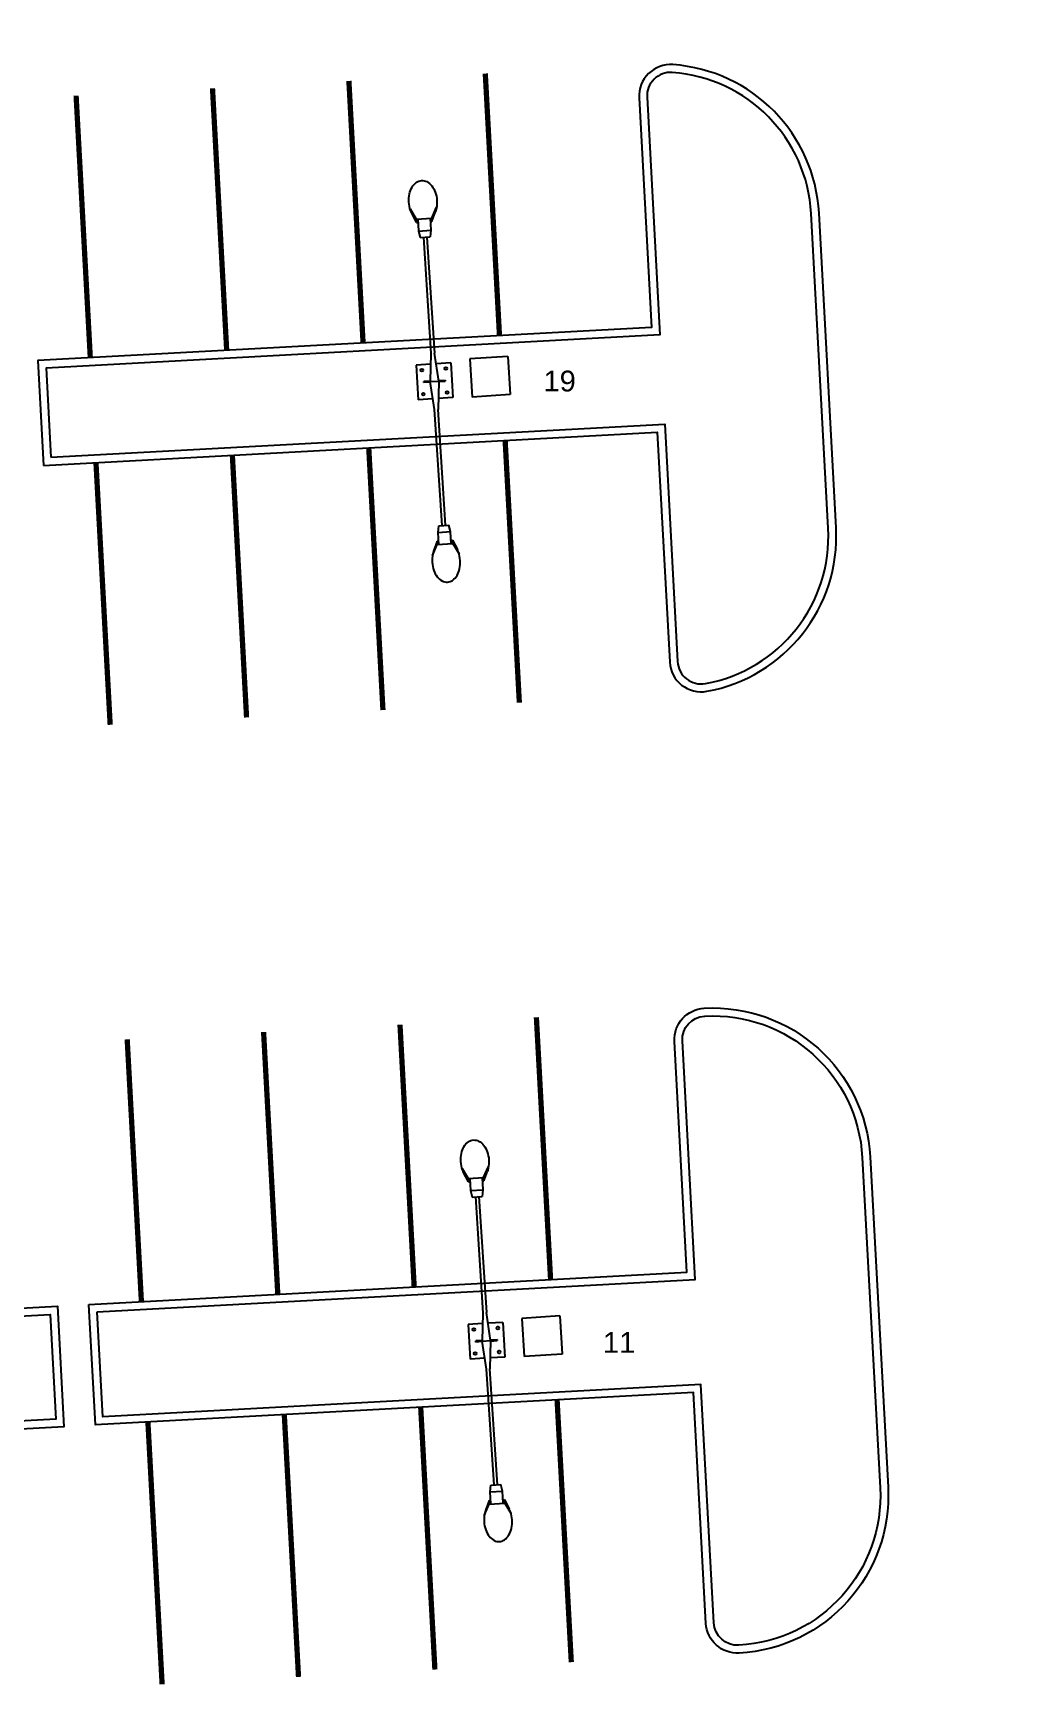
# Model space of a CAD drawing. Header units: millimetres. Extents: x 793 to 3159, y 750 to 2095.
# Drawn here: x 1051.15 to 1069.82, y 1282.38 to 1313.88 of the extents above; entities that cross this region are included whole.
import ezdxf

# ---------------------------------------------------------------- set-up
doc = ezdxf.new("R2010")
doc.units = ezdxf.units.MM
doc.linetypes.add('CONTINUA', pattern=[0])
for name, color, linetype in [('A-CUNETAS', 3, 'Continuous'), ('A-GUARNICIONES', 1, 'Continuous'), ('A-MUROS', 4, 'Continuous'), ('A-PISOS-HATCH', 8, 'Continuous'), ('LUMINARIA', 3, 'Continuous'), ('XR', 1, 'Continuous')]:
    doc.layers.add(name, color=color, linetype=linetype)
doc.styles.get("Standard").update_dxf_attribs({"font": 'arial.ttf'})

# ---------------------------------------------------------------- blocks, each defined once
blk = doc.blocks.new('REG1')
at = {"linetype": 'CONTINUA'}
for p, q in [((117.568, 264.575), (116.908, 264.538)), ((116.908, 264.538), (116.945, 263.878)), ((117.568, 264.575), (117.605, 263.915)), ((117.605, 263.915), (116.945, 263.878))]:
    blk.add_line(p, q, dxfattribs=at)
blk = doc.blocks.new('LUM1')
at = {"linetype": 'CONTINUA'}
for p, q in [((322.422, 492.541), (322.313, 492.741)), ((322.477, 492.505), (322.367, 492.673)), ((322.033, 492.319), (322.259, 492.296)), ((322.259, 492.296), (322.422, 492.541)), ((322.275, 492.321), (322.468, 492.193)), ((322.405, 492.516), (322.598, 492.389)), ((322.422, 492.541), (322.477, 492.505)), ((322.46, 492.48), (322.477, 492.505)), ((322.468, 492.193), (322.598, 492.389)), ((322.598, 492.389), (322.691, 492.301)), ((322.314, 492.259), (322.116, 492.295)), ((322.259, 492.296), (322.314, 492.259)), ((322.314, 492.259), (322.33, 492.284)), ((322.468, 492.193), (322.585, 492.141)), ((322.585, 492.141), (322.691, 492.301)), ((322.62, 492.194), (324.463, 490.97)), ((322.656, 492.249), (324.5, 491.025)), ((324.836, 491.159), (324.682, 490.926)), ((324.836, 491.159), (325.387, 490.793)), ((324.463, 490.97), (324.885, 490.634)), ((324.625, 490.841), (324.471, 490.608)), ((324.973, 490.767), (324.5, 491.025)), ((324.885, 490.634), (324.973, 490.767)), ((324.964, 490.774), (325.032, 490.876)), ((324.973, 490.767), (325.394, 490.431)), ((324.982, 490.761), (325.05, 490.864)), ((325.032, 490.876), (325.05, 490.864)), ((325.387, 490.793), (325.232, 490.561)), ((324.471, 490.608), (325.021, 490.243)), ((324.875, 490.64), (324.807, 490.537)), ((324.826, 490.525), (324.807, 490.537)), ((324.894, 490.628), (324.826, 490.525)), ((325.358, 490.376), (324.885, 490.634)), ((325.176, 490.475), (325.021, 490.243)), ((327.238, 489.208), (325.394, 490.431)), ((327.202, 489.153), (325.358, 490.376)), ((327.167, 489.101), (327.273, 489.26)), ((327.26, 489.013), (327.39, 489.208)), ((327.39, 489.208), (327.273, 489.26)), ((327.582, 489.081), (327.39, 489.208)), ((327.26, 489.013), (327.167, 489.101)), ((327.452, 488.885), (327.26, 489.013)), ((327.381, 488.897), (327.398, 488.922)), ((327.436, 488.86), (327.381, 488.897)), ((327.381, 488.897), (327.491, 488.728)), ((327.436, 488.86), (327.599, 489.106)), ((327.545, 488.661), (327.436, 488.86)), ((327.527, 489.117), (327.544, 489.142)), ((327.599, 489.106), (327.544, 489.142)), ((327.544, 489.142), (327.742, 489.107)), ((327.599, 489.106), (327.825, 489.083))]:
    blk.add_line(p, q, dxfattribs=at)
for points in [[(322.116, 492.295, -0.033777), (322.061, 492.309, -0.068356), (321.918, 492.378, -0.068356), (321.799, 492.483, -0.080525), (321.728, 492.598, -0.107063), (321.705, 492.724, -0.138314), (321.736, 492.82, -0.138314)], [(321.736, 492.82, -0.138314), (321.812, 492.885, -0.107063), (321.937, 492.913, -0.080525), (322.071, 492.893, -0.068356), (322.214, 492.824, -0.068356), (322.333, 492.719, -0.033777), (322.367, 492.673, -0.107063)], [(328.122, 488.582, 0.138314), (328.152, 488.677, 0.107063), (328.13, 488.804, 0.080525), (328.059, 488.919, 0.068356), (327.94, 489.024, 0.068356), (327.797, 489.093, 0.033777), (327.742, 489.107, 0.107063)], [(327.491, 488.728, 0.033777), (327.525, 488.683, 0.068356), (327.644, 488.578, 0.068356), (327.787, 488.509, 0.080525), (327.921, 488.488, 0.107063), (328.046, 488.517, 0.138314), (328.122, 488.582, 0.138314)]]:
    blk.add_lwpolyline(points, format="xyb", dxfattribs=at)
for centre in [(324.865, 491.018), (325.246, 490.765), (324.612, 490.637), (324.993, 490.384)]:
    blk.add_circle(centre, 0.0263, dxfattribs=at)
at = {"linetype": 'CONTINUA', "xscale": 1.099223008363486, "yscale": 1.099223008363486, "zscale": 1.099223008363486, "rotation": 53.22797431436472}
blk.add_blockref('REG1', (480.994, 214.48), dxfattribs=at)

msp = doc.modelspace()

# ---------------------------------------------------------------- linework, layer by layer
at = {"layer": 'A-CUNETAS'}
for points in [[(974.78868, 1290.35187), (971.21453, 1295.00412, -0.60345536), (982.11425, 1318.71869), (1062.42566, 1323.06437, -0.41421356), (1075.89857, 1310.97467)], [(974.90763, 1290.44326), (971.33348, 1295.09551, -0.60345536), (982.12235, 1318.56891), (1062.43377, 1322.91459, -0.41421356), (1075.74879, 1310.96656)]]:
    msp.add_lwpolyline(points, format="xyb", dxfattribs=at)
at = {"layer": 'A-GUARNICIONES', "color": 1}
msp.add_lwpolyline([(1051.35092, 1305.64053), (1063.03383, 1306.2727), (1063.27055, 1301.89792, 0.45141623), (1063.97673, 1301.33997, 0.37796447), (1066.43707, 1304.45392), (1066.11288, 1310.44516, 0.37796447), (1063.3309, 1313.27545, 0.45141623), (1062.68905, 1312.64455), (1062.92577, 1308.26978), (1051.24286, 1307.63761), (1051.35092, 1305.64053)], format="xyb", dxfattribs=at)
for points in [[(1051.4926, 1305.79842), (1063.17551, 1306.43059), (1063.42033, 1301.90603, 0.45141623), (1063.94996, 1301.48756, 0.37796447), (1066.28729, 1304.44582), (1065.9631, 1310.43706, 0.37796447), (1063.32021, 1313.12583, 0.45141623), (1062.83883, 1312.65266), (1063.08365, 1308.1281), (1051.40074, 1307.49594)], [(1052.21542, 1289.66391), (1063.59877, 1290.27986), (1063.36103, 1294.67343, -0.41421356), (1063.92774, 1295.30498), (1063.92774, 1295.30498, -0.41421356), (1067.08545, 1292.47145), (1067.42584, 1286.18066, -0.41421356), (1064.59232, 1283.02294, -0.41421356), (1063.96078, 1283.58965), (1063.72304, 1287.98322), (1052.33969, 1287.36726)], [(1052.37331, 1289.52223), (1063.75665, 1290.13819), (1063.51081, 1294.68154, -0.41421356), (1063.93584, 1295.1552, -0.41421356), (1066.93567, 1292.46335), (1067.27606, 1286.17255, -0.41421356), (1064.58422, 1283.17273, -0.41421356), (1064.11056, 1283.59775), (1063.86472, 1288.14111), (1052.48137, 1287.52515)]]:
    msp.add_lwpolyline(points, format="xyb", close=True, dxfattribs=at)
msp.add_lwpolyline([(1028.8496, 1288.39957), (1051.6163, 1289.63149), (1051.74057, 1287.33485), (1028.97388, 1286.10293), (1028.8496, 1288.39957)], dxfattribs=at)
msp.add_lwpolyline([(1029.11555, 1286.26082), (1029.00749, 1288.2579), (1051.47462, 1289.4736), (1051.58268, 1287.47652)], close=True, dxfattribs=at)
for radius in [11.65, 10.15, 10]:
    msp.add_arc((1063.11727, 1310.28307), radius, 3.097275, 93.097275, dxfattribs=at)
at = {"layer": 'A-MUROS'}
msp.add_lwpolyline([(1075.14966, 1310.93414), (1074.75025, 1310.91253, 0.41421356), (1062.4878, 1321.91605), (989.81507, 1317.9837), (989.79346, 1318.38312), (1062.46619, 1322.31546, -0.41421356)], format="xyb", close=True, dxfattribs=at)
at = {"layer": 'A-PISOS-HATCH', "color": 31, "true_color": 0xfecc66, "const_width": 0.1}
for points in [[(1060.03, 1308.11309), (1059.75985, 1313.10578)], [(1054.8376, 1307.83212), (1054.56744, 1312.82482)], [(1057.4338, 1307.97261), (1057.16364, 1312.9653)], [(1052.2414, 1307.69164), (1051.97124, 1312.68434)], [(1057.81202, 1300.98283), (1057.54186, 1305.97553)], [(1060.40822, 1301.12331), (1060.13807, 1306.11601)], [(1052.61962, 1300.70187), (1052.34946, 1305.69456)], [(1055.21582, 1300.84235), (1054.94566, 1305.83505)], [(1055.81016, 1289.85842), (1055.54001, 1294.85111)], [(1058.40636, 1289.9989), (1058.13621, 1294.9916)], [(1061.00257, 1290.13938), (1060.73241, 1295.13208)], [(1053.21396, 1289.71794), (1052.9438, 1294.71063)], [(1058.80079, 1282.70956), (1058.53064, 1287.70226)], [(1061.397, 1282.85004), (1061.12684, 1287.84274)], [(1053.60839, 1282.4286), (1053.33823, 1287.4213)], [(1056.20459, 1282.56908), (1055.93443, 1287.56178)]]:
    msp.add_lwpolyline(points, dxfattribs=at)

# ---------------------------------------------------------------- block references
at = {"layer": 'LUMINARIA', "linetype": 'CONTINUA', "rotation": 307.2649438688714}
for p in [(471.5273, 1268.71661, -26.736), (472.51608, 1250.44334, -53.472)]:
    msp.add_blockref('LUM1', p, dxfattribs=at)

# ---------------------------------------------------------------- texts
at = {"layer": 'XR', "color": 3, "char_height": 0.395911, "attachment_point": 1}
for s, insert in [('19', (1060.86823, 1307.44755, -26.736)), ('11', (1061.99962, 1289.13765))]:
    msp.add_mtext(s, dxfattribs=dict(at, insert=insert))

doc.saveas('drawing.dxf')
